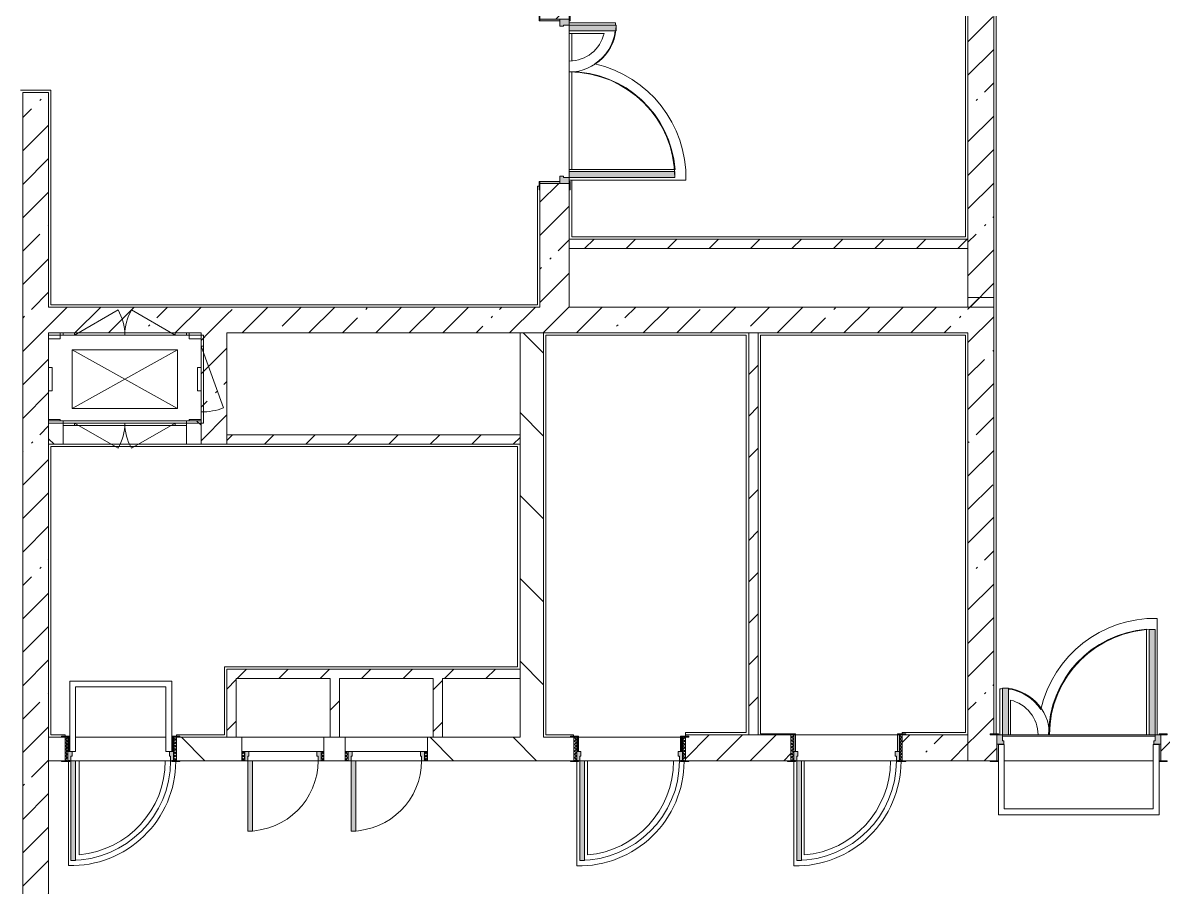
# Model space of a CAD drawing. Header units: millimetres. Extents: x -5426 to 189269, y -8553 to 29000.
# Drawn here: x 147009 to 156734, y 12321 to 19695 of the extents above; entities that cross this region are included whole.
import ezdxf

# ---------------------------------------------------------------- set-up
doc = ezdxf.new("R2010")
doc.units = ezdxf.units.MM
for name, color, linetype, lineweight, true_color in [('A-DOOR-2', 7, 'Continuous', 5, 0xaaaaaa), ('A-DOOR-3', 7, 'Continuous', 5, 0xe2e2e2), ('A-DOOR-FRAM-2', 7, 'Continuous', 5, 0xe2e2e2), ('A-DOOR-FRAM-3', 7, 'Continuous', 5, 0xaaaaaa), ('A-FLOR-2', 7, 'Continuous', 5, 0xaaaaaa)]:
    doc.layers.add(name, color=color, linetype=linetype, lineweight=lineweight, true_color=true_color)
for name, color, linetype, lineweight in [('A-GENM', 7, 'Continuous', 5), ('A-WALL', 7, 'Continuous', 9), ('I-WALL-20', 7, 'Continuous', 5), ('M-EQPM', 7, 'Continuous', 5)]:
    doc.layers.add(name, color=color, linetype=linetype, lineweight=lineweight)
pattern_1 = [(45, (62258.82, 0), (-285.1231, 285.1231), []), (45, (62543.95, 0), (-285.1231, 285.1231), [504.031, -100.806, 16.764, -84.042])]
pattern_2 = [(135, (62258.8, 0), (-353.5534, -353.5534), [])]
pattern_3 = [(135, (1826.41, 164.685), (-14.14214, -14.14214), []), (225, (1826.41, 164.685), (14.14214, -14.14214), [])]
pattern_4 = [(45, (-296.384, 164.685), (-14.1421, 14.1421), []), (135, (-296.384, 164.685), (-14.1421, -14.1421), [])]
pattern_5 = [(45, (62258.82, 0), (-176.7767, 176.7767), [])]

# ---------------------------------------------------------------- blocks, each defined once
blk = doc.blocks.new('110_Дверь_СКБ_2Ст - Д-1_л_Лестничная клетка EIS60 2-32142534-3_4_1_птичка')
at = {"layer": 'A-DOOR-3'}
for points in [[(612.5, 110), (662.5, 110), (662.5, 1010), (612.5, 1010), (612.5, 603.3)], [(-587.5, 110), (-587.5, 510), (-637.5, 510), (-637.5, 110)], [(712.5, -110), (712.5, 30), (697.5, 24.8), (697.5, -110)]]:
    blk.add_hatch(color=256, dxfattribs=at).paths.add_polyline_path(points)
h = blk.add_hatch(color=256, dxfattribs=at)
h.paths.add_polyline_path([(652.5, 30), (712.5, 30), (712.5, 110), (662.5, 110), (662.5, 60), (652.5, 60)])
h.paths.add_polyline_path([(-687.5, 30), (-627.5, 30), (-627.5, 60), (-637.5, 60), (-637.5, 110), (-687.5, 110)])
at = {"layer": 'A-DOOR-FRAM-2'}
for points in [[(-672.5, 110), (-672.5, 118), (-742.5, 118), (-742.5, 110)], [(767.5, 110), (767.5, 118), (697.5, 118), (697.5, 110)], [(-672.5, -110), (-672.5, 30), (-687.5, 24.8), (-687.5, -110)], [(-672.5, -118), (-672.5, -110), (-742.5, -110), (-742.5, -118)], [(767.5, -118), (767.5, -110), (697.5, -110), (697.5, -118)]]:
    blk.add_hatch(color=256, dxfattribs=at).paths.add_polyline_path(points)
at = {"layer": 'A-DOOR-2'}
for p, q in [((662.5, 1010), (612.5, 1010)), ((612.5, 1010), (612.5, 110)), ((662.5, 110), (662.5, 1010)), ((-637.5, 510), (-637.5, 110)), ((-587.5, 510), (-637.5, 510)), ((-587.5, 110), (-587.5, 510)), ((-637.5, 110), (-587.5, 110)), ((612.5, 110), (662.5, 110))]:
    blk.add_line(p, q, dxfattribs=at)
for centre, radius, start, end in [((662.5, 110), 900, 90, 180), ((-637.5, 110), 400, 360, 90)]:
    blk.add_arc(centre, radius, start, end, dxfattribs=at)
at = {"layer": 'A-DOOR-FRAM-3'}
for p, q in [((-672.5, 118), (-742.5, 118)), ((-742.5, 118), (-742.5, 110)), ((-742.5, 110), (-672.5, 110)), ((-637.5, 110), (-687.5, 110)), ((-687.5, 110), (-687.5, 30)), ((-672.5, 110), (-672.5, 118)), ((-637.5, 60), (-637.5, 110)), ((662.5, 110), (662.5, 60)), ((712.5, 110), (662.5, 110)), ((767.5, 118), (697.5, 118)), ((697.5, 118), (697.5, 110)), ((697.5, 110), (767.5, 110)), ((712.5, 30), (712.5, 110)), ((767.5, 110), (767.5, 118)), ((-687.5, 30), (-627.5, 30)), ((-672.5, 30), (-687.5, 30)), ((-687.5, 30), (-687.5, -110)), ((-672.5, -110), (-672.5, 30)), ((-627.5, 60), (-637.5, 60)), ((-627.5, 30), (-627.5, 60)), ((662.5, 60), (652.5, 60)), ((652.5, 60), (652.5, 30)), ((652.5, 30), (712.5, 30)), ((712.5, 30), (697.5, 30)), ((697.5, 30), (697.5, -110)), ((712.5, -110), (712.5, 30)), ((-672.5, -110), (-742.5, -110)), ((-742.5, -110), (-742.5, -118)), ((-742.5, -118), (-672.5, -118)), ((-687.5, -110), (-672.5, -110)), ((-672.5, -118), (-672.5, -110)), ((697.5, -110), (712.5, -110)), ((767.5, -110), (697.5, -110)), ((697.5, -110), (697.5, -118)), ((697.5, -118), (767.5, -118)), ((767.5, -118), (767.5, -110))]:
    blk.add_line(p, q, dxfattribs=at)
blk = doc.blocks.new('110_Дверь_СКБ_1Ст_Внутренняя1 - Д-8 950x2100h_охрана-V82-3_4_1_птичка')
at = {"layer": 'A-DOOR-2'}
h = blk.add_hatch(dxfattribs=at)
h.set_pattern_fill('FP_17', color=256, style=0, pattern_type=2)
h.set_pattern_definition(pattern_3)
h.paths.add_polyline_path([(487.5, 100), (462.5, 100), (462.5, -100), (487.5, -100), (487.5, -34.8)])
at = {"layer": 'A-DOOR-3'}
h = blk.add_hatch(color=256, dxfattribs=at)
h.paths.add_polyline_path([(437.5, 100), (437.5, 60), (427.5, 60), (427.5, 20), (462.5, 20), (462.5, 100)])
h.paths.add_polyline_path([(-412.5, 100), (-437.5, 100), (-437.5, 20), (-402.5, 20), (-402.5, 60), (-412.5, 60)])
at = {"layer": 'A-DOOR-FRAM-2'}
for points in [[(397.5, 950), (397.5, 100), (437.5, 100), (437.5, 950)], [(-492.5, 108), (-492.5, 100), (-422.5, 100), (-422.5, 108)], [(517.5, 108), (447.5, 108), (447.5, 100), (517.5, 100)], [(-422.5, 20), (-437.5, 20), (-437.5, -100), (-422.5, -100), (-422.5, -34.8)], [(462.5, 20), (447.5, 20), (447.5, -100), (462.5, -100), (462.5, -34.8)], [(-492.5, -100), (-492.5, -108), (-422.5, -108), (-422.5, -100)], [(447.5, -100), (447.5, -108), (517.5, -108), (517.5, -100)]]:
    blk.add_hatch(color=256, dxfattribs=at).paths.add_polyline_path(points)
at = {"layer": 'A-DOOR-FRAM-3'}
h = blk.add_hatch(dxfattribs=at)
h.set_pattern_fill('FP_18', color=256, style=0, pattern_type=2)
h.set_pattern_definition(pattern_4)
h.paths.add_polyline_path([(-437.5, 100), (-462.5, 100), (-462.5, -100), (-437.5, -100), (-437.5, -34.8)])
at = {"layer": 'A-DOOR-2'}
for p, q in [((437.5, 950), (397.5, 950)), ((397.5, 950), (397.5, 100)), ((437.5, 100), (437.5, 950)), ((397.5, 100), (437.5, 100))]:
    blk.add_line(p, q, dxfattribs=at)
blk.add_arc((437.5, 100), 850, 90, 180, dxfattribs=at)
at = {"layer": 'A-DOOR-FRAM-3'}
for p, q in [((-422.5, 108), (-492.5, 108)), ((-492.5, 108), (-492.5, 100)), ((-492.5, 100), (-422.5, 100)), ((-437.5, 100), (-462.5, 100)), ((-462.5, 100), (-462.5, -100)), ((-412.5, 100), (-437.5, 100)), ((-437.5, 100), (-437.5, 20)), ((-437.5, -100), (-437.5, 100)), ((-422.5, 100), (-437.5, 100)), ((-437.5, 100), (-437.5, 99)), ((-437.5, 99), (-422.5, 99)), ((-422.5, 100), (-422.5, 108)), ((-422.5, 99), (-422.5, 100)), ((-412.5, 60), (-412.5, 100)), ((437.5, 100), (437.5, 60)), ((462.5, 100), (437.5, 100)), ((517.5, 108), (447.5, 108)), ((447.5, 108), (447.5, 100)), ((462.5, 100), (447.5, 100)), ((447.5, 100), (447.5, 99)), ((447.5, 100), (517.5, 100)), ((447.5, 99), (462.5, 99)), ((462.5, 20), (462.5, 100)), ((487.5, 100), (462.5, 100)), ((462.5, 100), (462.5, -100)), ((462.5, 99), (462.5, 100)), ((487.5, -100), (487.5, 100)), ((517.5, 100), (517.5, 108)), ((-437.5, 20), (-402.5, 20)), ((-422.5, 20), (-437.5, 20)), ((-437.5, 20), (-437.5, -100)), ((-422.5, -100), (-422.5, 20)), ((-402.5, 60), (-412.5, 60)), ((-402.5, 20), (-402.5, 60)), ((437.5, 60), (427.5, 60)), ((427.5, 60), (427.5, 20)), ((427.5, 20), (462.5, 20)), ((462.5, 20), (447.5, 20)), ((447.5, 20), (447.5, -100)), ((462.5, -100), (462.5, 20)), ((-422.5, -100), (-492.5, -100)), ((-492.5, -100), (-492.5, -108)), ((-492.5, -108), (-422.5, -108)), ((-462.5, -100), (-437.5, -100)), ((-437.5, -100), (-422.5, -100)), ((-422.5, -108), (-422.5, -100)), ((447.5, -100), (462.5, -100)), ((517.5, -100), (447.5, -100)), ((447.5, -100), (447.5, -108)), ((447.5, -108), (517.5, -108)), ((462.5, -100), (487.5, -100)), ((517.5, -108), (517.5, -100))]:
    blk.add_line(p, q, dxfattribs=at)
blk = doc.blocks.new('DOR_Проход в стене_Прямоугольный - 1050x1150 EI30-23344994-3_4_1_птичка')
at = {"layer": 'A-DOOR-2'}
for p, q in [((525, 100), (-525, 100)), ((525, -100), (-525, -100))]:
    blk.add_line(p, q, dxfattribs=at)
blk = doc.blocks.new('110_Дверь_СКБ_1Ст_Внутренняя1 - Д-8 950x2100h_охрана-32352528-3_4_1_птичка')
at = {"layer": 'A-DOOR-2'}
h = blk.add_hatch(dxfattribs=at)
h.set_pattern_fill('FP_86', color=256, style=0, pattern_type=2)
h.set_pattern_definition([(135, (1826.41, 174.685), (-14.14214, -14.14214), []), (225, (1826.41, 174.685), (14.14214, -14.14214), [])])
h.paths.add_polyline_path([(487.5, 110), (462.5, 110), (462.5, -110), (487.5, -110), (487.5, -24.8)])
at = {"layer": 'A-DOOR-3'}
h = blk.add_hatch(color=256, dxfattribs=at)
h.paths.add_polyline_path([(437.5, 110), (437.5, 70), (427.5, 70), (427.5, 30), (462.5, 30), (462.5, 110)])
h.paths.add_polyline_path([(-412.5, 110), (-437.5, 110), (-437.5, 30), (-402.5, 30), (-402.5, 70), (-412.5, 70)])
at = {"layer": 'A-DOOR-FRAM-2'}
for points in [[(397.5, 960), (397.5, 110), (437.5, 110), (437.5, 960), (427.1, 960)], [(-492.5, 118), (-492.5, 110), (-422.5, 110), (-422.5, 118)], [(517.5, 118), (447.5, 118), (447.5, 110), (517.5, 110)], [(-422.5, 30), (-437.5, 30), (-437.5, -110), (-422.5, -110), (-422.5, -24.8)], [(462.5, 30), (447.5, 30), (447.5, -110), (462.5, -110), (462.5, -24.8)], [(-492.5, -110), (-492.5, -118), (-422.5, -118), (-422.5, -110)], [(517.5, -110), (447.5, -110), (447.5, -118), (517.5, -118)]]:
    blk.add_hatch(color=256, dxfattribs=at).paths.add_polyline_path(points)
at = {"layer": 'A-DOOR-FRAM-3'}
h = blk.add_hatch(dxfattribs=at)
h.set_pattern_fill('FP_87', color=256, style=0, pattern_type=2)
h.set_pattern_definition([(45, (-296.384, 174.685), (-14.1421, 14.1421), []), (135, (-296.384, 174.685), (-14.1421, -14.1421), [])])
h.paths.add_polyline_path([(-437.5, 110), (-462.5, 110), (-462.5, -110), (-437.5, -110), (-437.5, -24.8)])
at = {"layer": 'A-DOOR-2'}
for p, q in [((437.5, 960), (397.5, 960)), ((397.5, 960), (397.5, 110)), ((437.5, 110), (437.5, 960)), ((397.5, 110), (437.5, 110))]:
    blk.add_line(p, q, dxfattribs=at)
blk.add_arc((437.5, 110), 850, 90, 180, dxfattribs=at)
at = {"layer": 'A-DOOR-FRAM-3'}
for p, q in [((-422.5, 118), (-492.5, 118)), ((-492.5, 118), (-492.5, 110)), ((-492.5, 110), (-422.5, 110)), ((-437.5, 110), (-462.5, 110)), ((-462.5, 110), (-462.5, -110)), ((-412.5, 110), (-437.5, 110)), ((-437.5, 110), (-437.5, 30)), ((-437.5, -110), (-437.5, 110)), ((-422.5, 110), (-437.5, 110)), ((-437.5, 110), (-437.5, 109)), ((-437.5, 109), (-422.5, 109)), ((-422.5, 110), (-422.5, 118)), ((-422.5, 109), (-422.5, 110)), ((-412.5, 70), (-412.5, 110)), ((437.5, 110), (437.5, 70)), ((462.5, 110), (437.5, 110)), ((517.5, 118), (447.5, 118)), ((447.5, 118), (447.5, 110)), ((462.5, 110), (447.5, 110)), ((447.5, 110), (447.5, 109)), ((447.5, 110), (517.5, 110)), ((447.5, 109), (462.5, 109)), ((462.5, 30), (462.5, 110)), ((487.5, 110), (462.5, 110)), ((462.5, 110), (462.5, -110)), ((462.5, 109), (462.5, 110)), ((487.5, -110), (487.5, 110)), ((517.5, 110), (517.5, 118)), ((-437.5, 30), (-402.5, 30)), ((-422.5, 30), (-437.5, 30)), ((-437.5, 30), (-437.5, -110)), ((-422.5, -110), (-422.5, 30)), ((-402.5, 70), (-412.5, 70)), ((-402.5, 30), (-402.5, 70)), ((437.5, 70), (427.5, 70)), ((427.5, 70), (427.5, 30)), ((427.5, 30), (462.5, 30)), ((462.5, 30), (447.5, 30)), ((447.5, 30), (447.5, -110)), ((462.5, -110), (462.5, 30)), ((-422.5, -110), (-492.5, -110)), ((-492.5, -110), (-492.5, -118)), ((-492.5, -118), (-422.5, -118)), ((-462.5, -110), (-437.5, -110)), ((-437.5, -110), (-422.5, -110)), ((-422.5, -118), (-422.5, -110)), ((447.5, -110), (462.5, -110)), ((517.5, -110), (447.5, -110)), ((447.5, -110), (447.5, -118)), ((447.5, -118), (517.5, -118)), ((462.5, -110), (487.5, -110)), ((517.5, -118), (517.5, -110))]:
    blk.add_line(p, q, dxfattribs=at)
blk = doc.blocks.new('110_Дверь_СКБ_1Ст_Внутренняя1 - Д-8 950x2100h_охрана-V123-3_4_1_птичка')
at = {"layer": 'A-DOOR-2'}
h = blk.add_hatch(dxfattribs=at)
h.set_pattern_fill('FP_17', color=256, style=0, pattern_type=2)
h.set_pattern_definition(pattern_3)
h.paths.add_polyline_path([(487.5, 100), (462.5, 100), (462.5, -100), (487.5, -100), (487.5, -34.8)])
at = {"layer": 'A-DOOR-3'}
h = blk.add_hatch(color=256, dxfattribs=at)
h.paths.add_polyline_path([(-412.5, 100), (-437.5, 100), (-437.5, 20), (-402.5, 20), (-402.5, 60), (-412.5, 60)])
h.paths.add_polyline_path([(441.5, 100), (437.5, 100), (437.5, 60), (427.5, 60), (427.5, 20), (462.5, 20), (462.5, 100)])
at = {"layer": 'A-DOOR-FRAM-2'}
for points in [[(397.5, 950), (397.5, 100), (437.5, 100), (437.5, 950)], [(-422.5, 108), (-492.5, 108), (-490.7, 100), (-422.5, 100)], [(517.5, 108), (447.5, 108), (447.5, 100), (517.5, 100)], [(-422.5, 20), (-437.5, 20), (-437.5, -100), (-422.5, -100), (-422.5, -34.8)], [(462.5, 20), (447.5, 20), (447.5, -100), (462.5, -100), (462.5, -34.8)], [(-422.5, -100), (-492.5, -100), (-490.7, -108), (-422.5, -108)], [(447.5, -100), (447.5, -108), (517.5, -108), (517.5, -100)]]:
    blk.add_hatch(color=256, dxfattribs=at).paths.add_polyline_path(points)
at = {"layer": 'A-DOOR-FRAM-3'}
h = blk.add_hatch(dxfattribs=at)
h.set_pattern_fill('FP_18', color=256, style=0, pattern_type=2)
h.set_pattern_definition(pattern_4)
h.paths.add_polyline_path([(-437.5, 100), (-462.5, 100), (-462.5, -100), (-437.5, -100), (-437.5, -34.8)])
at = {"layer": 'A-DOOR-2'}
for p, q in [((437.5, 950), (397.5, 950)), ((397.5, 950), (397.5, 100)), ((437.5, 100), (437.5, 950)), ((397.5, 100), (437.5, 100))]:
    blk.add_line(p, q, dxfattribs=at)
blk.add_arc((437.5, 100), 850, 90, 180, dxfattribs=at)
at = {"layer": 'A-DOOR-FRAM-3'}
for p, q in [((-422.5, 108), (-492.5, 108)), ((-492.5, 108), (-492.5, 100)), ((-492.5, 100), (-422.5, 100)), ((-437.5, 100), (-462.5, 100)), ((-462.5, 100), (-462.5, -100)), ((-412.5, 100), (-437.5, 100)), ((-437.5, 100), (-437.5, 20)), ((-437.5, -100), (-437.5, 100)), ((-422.5, 100), (-437.5, 100)), ((-437.5, 100), (-437.5, 99)), ((-437.5, 99), (-422.5, 99)), ((-422.5, 100), (-422.5, 108)), ((-422.5, 99), (-422.5, 100)), ((-412.5, 60), (-412.5, 100)), ((437.5, 100), (437.5, 60)), ((462.5, 100), (437.5, 100)), ((517.5, 108), (447.5, 108)), ((447.5, 108), (447.5, 100)), ((462.5, 100), (447.5, 100)), ((447.5, 100), (447.5, 99)), ((447.5, 100), (517.5, 100)), ((447.5, 99), (462.5, 99)), ((462.5, 20), (462.5, 100)), ((487.5, 100), (462.5, 100)), ((462.5, 100), (462.5, -100)), ((462.5, 99), (462.5, 100)), ((487.5, -100), (487.5, 100)), ((517.5, 100), (517.5, 108)), ((-437.5, 20), (-402.5, 20)), ((-422.5, 20), (-437.5, 20)), ((-437.5, 20), (-437.5, -100)), ((-422.5, -100), (-422.5, 20)), ((-402.5, 60), (-412.5, 60)), ((-402.5, 20), (-402.5, 60)), ((437.5, 60), (427.5, 60)), ((427.5, 60), (427.5, 20)), ((427.5, 20), (462.5, 20)), ((462.5, 20), (447.5, 20)), ((447.5, 20), (447.5, -100)), ((462.5, -100), (462.5, 20)), ((-422.5, -100), (-492.5, -100)), ((-492.5, -100), (-492.5, -108)), ((-492.5, -108), (-422.5, -108)), ((-462.5, -100), (-437.5, -100)), ((-437.5, -100), (-422.5, -100)), ((-422.5, -108), (-422.5, -100)), ((447.5, -100), (462.5, -100)), ((517.5, -100), (447.5, -100)), ((447.5, -100), (447.5, -108)), ((447.5, -108), (517.5, -108)), ((462.5, -100), (487.5, -100)), ((517.5, -108), (517.5, -100))]:
    blk.add_line(p, q, dxfattribs=at)
blk = doc.blocks.new('110_Дверь_СКБ_2Ст - Д-1_л_Лестничная клетка EIS60 2-32359692-3_4_1_птичка')
at = {"layer": 'A-DOOR-3'}
for points in [[(662.5, 125), (662.5, 1025), (612.5, 1025), (612.5, 125)], [(-587.5, 525), (-637.5, 525), (-637.5, 125), (-587.5, 125)], [(712.5, -125), (712.5, 45), (697.5, 45), (697.5, -125)]]:
    blk.add_hatch(color=256, dxfattribs=at).paths.add_polyline_path(points)
h = blk.add_hatch(color=256, dxfattribs=at)
h.paths.add_polyline_path([(712.5, 125), (662.5, 125), (662.5, 75), (652.5, 75), (652.5, 45), (712.5, 45)])
h.paths.add_polyline_path([(-627.5, 45), (-627.5, 75), (-637.5, 75), (-637.5, 125), (-687.5, 125), (-687.5, 45)])
at = {"layer": 'A-DOOR-FRAM-2'}
for points in [[(-672.5, 125), (-672.5, 133), (-742.5, 133), (-742.5, 125)], [(767.5, 125), (767.5, 133), (697.5, 133), (697.5, 125)], [(-672.5, -125), (-672.5, 45), (-687.5, 45), (-687.5, -125)], [(-672.5, -133), (-672.5, -125), (-742.5, -125), (-742.5, -133)], [(767.5, -133), (767.5, -125), (697.5, -125), (697.5, -133)]]:
    blk.add_hatch(color=256, dxfattribs=at).paths.add_polyline_path(points)
at = {"layer": 'A-DOOR-2'}
for p, q in [((662.5, 1025), (612.5, 1025)), ((612.5, 1025), (612.5, 125)), ((662.5, 125), (662.5, 1025)), ((-637.5, 525), (-637.5, 125)), ((-587.5, 525), (-637.5, 525)), ((-587.5, 125), (-587.5, 525)), ((-637.5, 125), (-587.5, 125)), ((612.5, 125), (662.5, 125))]:
    blk.add_line(p, q, dxfattribs=at)
for centre, radius, start, end in [((662.5, 125), 900, 90, 180), ((-637.5, 125), 400, 360, 90)]:
    blk.add_arc(centre, radius, start, end, dxfattribs=at)
at = {"layer": 'A-DOOR-FRAM-3'}
for p, q in [((-672.5, 133), (-742.5, 133)), ((-742.5, 133), (-742.5, 125)), ((-742.5, 125), (-672.5, 125)), ((-637.5, 125), (-687.5, 125)), ((-687.5, 125), (-687.5, 45)), ((-672.5, 125), (-672.5, 133)), ((-637.5, 75), (-637.5, 125)), ((662.5, 125), (662.5, 75)), ((712.5, 125), (662.5, 125)), ((767.5, 133), (697.5, 133)), ((697.5, 133), (697.5, 125)), ((697.5, 125), (767.5, 125)), ((712.5, 45), (712.5, 125)), ((767.5, 125), (767.5, 133)), ((-687.5, 45), (-627.5, 45)), ((-672.5, 45), (-687.5, 45)), ((-687.5, 45), (-687.5, -125)), ((-672.5, -125), (-672.5, 45)), ((-627.5, 75), (-637.5, 75)), ((-627.5, 45), (-627.5, 75)), ((662.5, 75), (652.5, 75)), ((652.5, 75), (652.5, 45)), ((652.5, 45), (712.5, 45)), ((712.5, 45), (697.5, 45)), ((697.5, 45), (697.5, -125)), ((712.5, -125), (712.5, 45)), ((-672.5, -125), (-742.5, -125)), ((-742.5, -125), (-742.5, -133)), ((-742.5, -133), (-672.5, -133)), ((-687.5, -125), (-672.5, -125)), ((-672.5, -133), (-672.5, -125)), ((697.5, -125), (712.5, -125)), ((767.5, -125), (697.5, -125)), ((697.5, -125), (697.5, -133)), ((697.5, -133), (767.5, -133)), ((767.5, -133), (767.5, -125))]:
    blk.add_line(p, q, dxfattribs=at)
blk = doc.blocks.new('160_Подъемник - 160_Подъемник-23521422-3_4_1_птичка')
at = {"layer": 'A-GENM'}
for p, q in [((220, 0), (592.4, 215)), ((1080, 0), (707.6, 215)), ((-20, -95), (-20, 0)), ((-20, 0), (0, 0)), ((0, 0), (0, -95)), ((220, 20), (125, 20)), ((125, 20), (125, 0)), ((220, 0), (220, 20)), ((1080, 20), (220, 20)), ((220, 20), (1080, 20)), ((1080, 0), (1080, 20)), ((1080, 20), (1175, 20)), ((1175, 20), (1175, 0)), ((0, -95), (-20, -95)), ((-20, -95), (-20, -655)), ((-20, -655), (-20, -95)), ((125, 0), (220, 0)), ((1175, 0), (1080, 0)), ((0, -655), (-191.5, -128.8)), ((0, -655), (-20, -655)), ((-20, -655), (-20, -750)), ((0, -750), (0, -655)), ((-20, -750), (0, -750)), ((125, -770), (125, -750)), ((125, -750), (220, -750)), ((220, -770), (125, -770)), ((220, -750), (220, -770)), ((220, -750), (592.4, -965)), ((220, -770), (792, -770)), ((1080, -770), (508, -770)), ((1080, -750), (707.6, -965)), ((1080, -750), (1080, -770)), ((1175, -750), (1080, -750)), ((1080, -770), (1175, -770)), ((1175, -770), (1175, -750))]:
    blk.add_line(p, q, dxfattribs=at)
for centre, radius, start, end in [((220, 0), 430, 0, 30), ((1080, 0), 430, 150, 180), ((0, -655), 560, 90, 110), ((220, -750), 430, 330, 0), ((1080, -750), 430, 180, 210)]:
    blk.add_arc(centre, radius, start, end, dxfattribs=at)
at = {"layer": 'M-EQPM'}
for p, q in [((1300, 0), (0, 0)), ((0, 0), (0, -750)), ((1300, -750), (1300, 0)), ((1100, -625), (200, -125)), ((200, -625), (1100, -125)), ((1100, -125), (200, -125)), ((200, -125), (200, -625)), ((1100, -625), (1100, -125)), ((200, -625), (1100, -625)), ((0, -750), (1300, -750))]:
    blk.add_line(p, q, dxfattribs=at)
blk = doc.blocks.new('110_Дверь_СКБ_1Ст - д-18 700x2100h_Технический шкаф ЭОМ и СС-23257539-3_4_1_птичка')
at = {"layer": 'A-DOOR-2'}
h = blk.add_hatch(dxfattribs=at)
h.set_pattern_fill('FP_30', color=256, style=0, pattern_type=2)
h.set_pattern_definition([(135, (1951.41, 164.685), (-14.14214, -14.14214), []), (225, (1951.41, 164.685), (14.14214, -14.14214), [])])
h.paths.add_polyline_path([(362.5, 100), (337.5, 100), (337.5, 20), (362.5, 20)])
at = {"layer": 'A-DOOR-3'}
h = blk.add_hatch(color=256, dxfattribs=at)
h.paths.add_polyline_path([(312.5, 100), (312.5, 60), (302.5, 60), (302.5, 20), (337.5, 20), (337.5, 100)])
h.paths.add_polyline_path([(-287.5, 100), (-312.5, 100), (-312.5, 20), (-277.5, 20), (-277.5, 60), (-287.5, 60)])
at = {"layer": 'A-DOOR-FRAM-2'}
blk.add_hatch(color=256, dxfattribs=at).paths.add_polyline_path([(272.5, 700), (272.5, 100), (312.5, 100), (312.5, 700), (281.5, 700)])
at = {"layer": 'A-DOOR-FRAM-3'}
h = blk.add_hatch(dxfattribs=at)
h.set_pattern_fill('FP_31', color=256, style=0, pattern_type=2)
h.set_pattern_definition([(45, (-171.384, 164.685), (-14.1421, 14.1421), []), (135, (-171.384, 164.685), (-14.1421, -14.1421), [])])
h.paths.add_polyline_path([(-312.5, 100), (-337.5, 100), (-337.5, 20), (-312.5, 20)])
at = {"layer": 'A-DOOR-2'}
for p, q in [((312.5, 700), (272.5, 700)), ((272.5, 700), (272.5, 100)), ((312.5, 100), (312.5, 700)), ((272.5, 100), (312.5, 100))]:
    blk.add_line(p, q, dxfattribs=at)
blk.add_arc((312.5, 100), 600, 90, 180, dxfattribs=at)
at = {"layer": 'A-DOOR-FRAM-3'}
for p, q in [((-312.5, 100), (-337.5, 100)), ((-337.5, 100), (-337.5, 20)), ((-287.5, 100), (-312.5, 100)), ((-312.5, 100), (-312.5, 20)), ((-312.5, 20), (-312.5, 100)), ((-287.5, 60), (-287.5, 100)), ((-287.5, 100), (272.5, 100)), ((312.5, 100), (312.5, 60)), ((337.5, 100), (312.5, 100)), ((337.5, 20), (337.5, 100)), ((362.5, 100), (337.5, 100)), ((337.5, 100), (337.5, 20)), ((362.5, 20), (362.5, 100)), ((-337.5, 20), (-312.5, 20)), ((-312.5, 20), (-277.5, 20)), ((-277.5, 60), (-287.5, 60)), ((-277.5, 20), (-277.5, 60)), ((302.5, 20), (-277.5, 20)), ((312.5, 60), (302.5, 60)), ((302.5, 60), (302.5, 20)), ((302.5, 20), (337.5, 20)), ((337.5, 20), (362.5, 20))]:
    blk.add_line(p, q, dxfattribs=at)
blk = doc.blocks.new('Закладная деталь приямка - 200_100-20924312-3_4_1_птичка')
at = {"layer": 'M-EQPM'}
for p, q in [((85000, 16755), (84970, 16755)), ((85000, 16755), (84970, 16755)), ((85000, 16555), (85000, 16755)), ((85000, 16755), (85000, 16555)), ((84970, 16555), (85000, 16555)), ((85000, 16555), (84970, 16555))]:
    blk.add_line(p, q, dxfattribs=at)
blk = doc.blocks.new('Закладная деталь приямка - 150_100-20924311-3_4_1_птичка')
at = {"layer": 'M-EQPM'}
for p, q in [((85070, 17050), (85070, 17000)), ((85070, 17050), (85070, 17000)), ((84970, 17000), (85070, 17000)), ((85070, 17000), (84970, 17000))]:
    blk.add_line(p, q, dxfattribs=at)
blk = doc.blocks.new('Закладная деталь приямка - 150_100-V124-3_4_1_птичка')
at = {"layer": 'M-EQPM'}
for p, q in [((86170, 17000), (86170, 17050)), ((86170, 17000), (86170, 17050)), ((86270, 17000), (86170, 17000)), ((86170, 17000), (86270, 17000))]:
    blk.add_line(p, q, dxfattribs=at)
blk = doc.blocks.new('Закладная деталь приямка - 150_100-V125-3_4_1_птичка')
at = {"layer": 'M-EQPM'}
for p, q in [((86270, 16310), (86170, 16310)), ((86170, 16310), (86270, 16310)), ((86170, 16310), (86170, 16300)), ((86170, 16310), (86170, 16300))]:
    blk.add_line(p, q, dxfattribs=at)
blk = doc.blocks.new('Закладная деталь приямка - 150_100-V126-3_4_1_птичка')
at = {"layer": 'M-EQPM'}
for p, q in [((85070, 16310), (84970, 16310)), ((84970, 16310), (85070, 16310)), ((85070, 16300), (85070, 16310)), ((85070, 16310), (85070, 16300))]:
    blk.add_line(p, q, dxfattribs=at)

msp = doc.modelspace()

# ---------------------------------------------------------------- hatches: boundary and pattern name
at = {"layer": 'I-WALL-20'}
h = msp.add_hatch(dxfattribs=at)
h.set_pattern_fill('FP_66', color=256, style=0, pattern_type=2)
h.set_pattern_definition(pattern_1)
h.paths.add_polyline_path([(151418.8, 17270), (151668.8, 17270), (151668.8, 18325), (151418.8, 18325), (151418.8, 18162.4)])
h.paths.add_polyline_path([(151418.8, 19725), (151668.8, 19725), (151668.8, 27100), (151418.8, 27100), (151418.8, 19750)])
h = msp.add_hatch(dxfattribs=at)
h.set_pattern_fill('FP_66', color=256, style=0, pattern_type=2)
h.set_pattern_definition(pattern_1)
h.paths.add_polyline_path([(155288.8, 17270), (155288.8, 21400), (155068.8, 21400), (155068.8, 17270)])
h = msp.add_hatch(dxfattribs=at)
h.set_pattern_fill('FP_66', color=256, style=0, pattern_type=2)
h.set_pattern_definition(pattern_1)
h.paths.add_polyline_path([(147093.8, 10400), (147228.8, 10400), (147228.8, 19100), (147008.8, 19100), (147008.8, 10400)])
h = msp.add_hatch(dxfattribs=at)
h.set_pattern_fill('FP_71', color=256, style=0, pattern_type=2)
h.set_pattern_definition(pattern_5)
h.paths.add_polyline_path([(155068.8, 17770), (155068.8, 17850), (151668.8, 17850), (151668.8, 17770), (152687.1, 17770)])
h = msp.add_hatch(dxfattribs=at)
h.set_pattern_fill('FP_66', color=256, style=0, pattern_type=2)
h.set_pattern_definition(pattern_1)
h.paths.add_polyline_path([(155068.8, 13620), (155258.8, 13620), (155258.8, 13628), (155288.8, 13628), (155288.8, 17350), (155068.8, 17350), (155068.8, 14113.3)])
h = msp.add_hatch(dxfattribs=at)
h.set_pattern_fill('FP_66', color=256, style=0, pattern_type=2)
h.set_pattern_definition(pattern_1)
h.paths.add_polyline_path([(148528.8, 17050), (148748.8, 17050), (148748.8, 17270), (147228.8, 17270), (147228.8, 17050)])
h = msp.add_hatch(dxfattribs=at)
h.set_pattern_fill('FP_66', color=256, style=0, pattern_type=2)
h.set_pattern_definition(pattern_1)
h.paths.add_polyline_path([(153198.8, 17050), (155068.8, 17050), (155068.8, 17270), (148748.8, 17270), (148748.8, 17050), (152687.1, 17050)])
h = msp.add_hatch(dxfattribs=at)
h.set_pattern_fill('FP_66', color=256, style=0, pattern_type=2)
h.set_pattern_definition(pattern_1)
h.paths.add_polyline_path([(148528.8, 16100), (148748.8, 16100), (148748.8, 17050), (148528.8, 17050), (148528.8, 16180)])
h = msp.add_hatch(dxfattribs=at)
h.set_pattern_fill('FP_69', color=256, style=0, pattern_type=2)
h.set_pattern_definition(pattern_2)
h.paths.add_polyline_path([(151448.8, 13600), (151448.8, 17050), (151248.8, 17050), (151248.8, 13600)])
h = msp.add_hatch(dxfattribs=at)
h.set_pattern_fill('FP_71', color=256, style=0, pattern_type=2)
h.set_pattern_definition(pattern_5)
h.paths.add_polyline_path([(153278.8, 13620), (153278.8, 17050), (153198.8, 17050), (153198.8, 13620)])
h = msp.add_hatch(dxfattribs=at)
h.set_pattern_fill('FP_69', color=256, style=0, pattern_type=2)
h.set_pattern_definition(pattern_2)
h.paths.add_polyline_path([(148528.8, 16100), (148528.8, 16300), (148403.8, 16300), (148403.8, 16100)])
h.paths.add_polyline_path([(147353.8, 16100), (147353.8, 16300), (147228.8, 16300), (147228.8, 16100)])
h = msp.add_hatch(dxfattribs=at)
h.set_pattern_fill('FP_71', color=256, style=0, pattern_type=2)
h.set_pattern_definition(pattern_5)
h.paths.add_polyline_path([(151248.8, 16100), (151248.8, 16180), (148748.8, 16180), (148748.8, 16100), (148958.2, 16100)])
h = msp.add_hatch(dxfattribs=at)
h.set_pattern_fill('FP_71', color=256, style=0, pattern_type=2)
h.set_pattern_definition(pattern_5)
h.paths.add_polyline_path([(149628.8, 14100), (151248.8, 14100), (151248.8, 14180), (148748.8, 14180), (148748.8, 14100), (148958.2, 14100)])
h = msp.add_hatch(dxfattribs=at)
h.set_pattern_fill('FP_71', color=256, style=0, pattern_type=2)
h.set_pattern_definition(pattern_5)
h.paths.add_polyline_path([(148828.8, 13600), (148828.8, 14100), (148748.8, 14100), (148748.8, 13600)])
h = msp.add_hatch(dxfattribs=at)
h.set_pattern_fill('FP_71', color=256, style=0, pattern_type=2)
h.set_pattern_definition(pattern_5)
h.paths.add_polyline_path([(149708.8, 13600), (149708.8, 14100), (149628.8, 14100), (149628.8, 13600)])
h = msp.add_hatch(dxfattribs=at)
h.set_pattern_fill('FP_71', color=256, style=0, pattern_type=2)
h.set_pattern_definition(pattern_5)
h.paths.add_polyline_path([(150588.8, 13600), (150588.8, 14100), (150508.8, 14100), (150508.8, 13600)])
h = msp.add_hatch(dxfattribs=at)
h.set_pattern_fill('FP_66', color=256, style=0, pattern_type=2)
h.set_pattern_definition(pattern_1)
h.paths.add_polyline_path([(152658.8, 13400), (153558.8, 13400), (153558.8, 13620), (152658.8, 13620), (152658.8, 13608), (152688.8, 13608), (152687.1, 13600), (152658.8, 13600), (152658.8, 13534.8)])
h.paths.add_polyline_path([(154551.5, 13400), (155068.8, 13400), (155068.8, 13620), (154508.8, 13620), (154508.8, 13400), (154538.8, 13400)])
h = msp.add_hatch(dxfattribs=at)
h.set_pattern_fill('FP_66', color=256, style=0, pattern_type=2)
h.set_pattern_definition(pattern_1)
h.paths.add_polyline_path([(156768.8, 13400), (157058.8, 13400), (157058.8, 13620), (156713.8, 13620), (156713.8, 13400)])
h.paths.add_polyline_path([(155068.8, 13400), (155313.8, 13400), (155313.8, 13620), (155068.8, 13620), (155068.8, 13534.8)])
h = msp.add_hatch(dxfattribs=at)
h.set_pattern_fill('FP_69', color=256, style=0, pattern_type=2)
h.set_pattern_definition(pattern_2)
h.paths.add_polyline_path([(149758.8, 13400), (149758.8, 13600), (149577.2, 13600), (149577.2, 13400)])
h.paths.add_polyline_path([(147368.8, 13400), (147368.8, 13600), (147228.8, 13600), (147228.8, 13400), (147338.8, 13400)])
h.paths.add_polyline_path([(148348.8, 13400), (148877.2, 13400), (148877.2, 13600), (148318.8, 13600), (148318.8, 13400)])
h.paths.add_polyline_path([(150458.8, 13400), (151708.8, 13400), (151708.8, 13600), (150458.8, 13600), (150458.8, 13480)])

# ---------------------------------------------------------------- linework, layer by layer
at = {"layer": 'A-FLOR-2'}
for p, q in [((155048.8, 17870), (155048.8, 21450)), ((155308.8, 21130), (155308.8, 13628)), ((152063.6, 19694.6), (151669.2, 19694.6)), ((151669.2, 19694.6), (151669.2, 19675)), ((151668.8, 18425), (151668.8, 19625)), ((151669.2, 19625), (151669.2, 19604.6)), ((151669.2, 19604.6), (151966.3, 19604.6)), ((151689.8, 19604.6), (151689.8, 19370.4)), ((151669.2, 19368.4), (151669.2, 19278.4)), ((151689.8, 19277.2), (151689.8, 18443.4)), ((146989.3, 19120), (147248.8, 19120)), ((147248.8, 19120), (147248.8, 17290)), ((152571.5, 18443.4), (151669.2, 18443.4)), ((151669.2, 18443.4), (151669.2, 18425)), ((151398.8, 17290), (151398.8, 18300)), ((151398.8, 18300), (151410.8, 18300)), ((151669.2, 18375), (151669.2, 18353.4)), ((151669.2, 18353.4), (152664, 18353.4)), ((151689.8, 18353.4), (151689.8, 17870)), ((151689.8, 17870), (155048.8, 17870)), ((147248.8, 17290), (151398.8, 17290)), ((153178.8, 17030), (151468.8, 17030)), ((151468.8, 17030), (151468.8, 13620)), ((153178.8, 13640), (153178.8, 17030)), ((155048.8, 17030), (153298.8, 17030)), ((153298.8, 17030), (153298.8, 13630)), ((155048.8, 13640), (155048.8, 17030)), ((151228.8, 16080), (147248.8, 16080)), ((147248.8, 16080), (147248.8, 13620)), ((151228.8, 14200), (151228.8, 16080)), ((156681.9, 13620), (156681.9, 14614.4)), ((156591.9, 14521.9), (156591.9, 13619.6)), ((148728.8, 13620), (148728.8, 14200)), ((148728.8, 14200), (151228.8, 14200)), ((147408.8, 14079.1), (147408.8, 13608)), ((148278.8, 14079.1), (147408.8, 14079.1)), ((147458.8, 13479.1), (147458.8, 14029.1)), ((147458.8, 14029.1), (148228.8, 14029.1)), ((148228.8, 14029.1), (148228.8, 13479.1)), ((148278.8, 13608), (148278.8, 14079.1)), ((155340.7, 14014), (155340.7, 13620)), ((155430.7, 13619.6), (155430.7, 13916.7)), ((147248.8, 13620), (147368.8, 13620)), ((147368.8, 13620), (147368.8, 13608)), ((148318.8, 13608), (148318.8, 13620)), ((148318.8, 13620), (148728.8, 13620)), ((151468.8, 13620), (151703.8, 13620)), ((151703.8, 13620), (151703.8, 13608)), ((152658.8, 13640), (153178.8, 13640)), ((152658.8, 13620), (152658.8, 13640)), ((153298.8, 13630), (153558.8, 13630)), ((154508.8, 13640), (155048.8, 13640)), ((154508.8, 13628), (154508.8, 13640)), ((155363.8, 13619.6), (155430.7, 13619.6)), ((155666.9, 13619.6), (155756.9, 13619.6)), ((156591.9, 13619.6), (156663.8, 13619.6)), ((155378.5, 13539.6), (155328.8, 13539.6)), ((155363.8, 13610), (156663.8, 13610)), ((155378.5, 12989.6), (155378.5, 13539.6)), ((156698.5, 13539.6), (156648.5, 13539.6)), ((156648.5, 13539.6), (156648.5, 12989.6)), ((156698.5, 12939.6), (156698.5, 13539.6)), ((147428.6, 13479.1), (147458.8, 13479.1)), ((148228.8, 13479.1), (148259.1, 13479.1)), ((147398.8, 13392), (147398.8, 12505.2)), ((148223.8, 13400), (147458.8, 13400)), ((147488.8, 12598), (147488.8, 13400)), ((148268.8, 13400), (148223.8, 13400)), ((151733.2, 13392), (151733.2, 12503.1)), ((151754.9, 13397.9), (151748.8, 13397.9)), ((152608.8, 13400), (151798.8, 13400)), ((151823.2, 13397.9), (151798.8, 13397.9)), ((151823.2, 12595.9), (151823.2, 13397.9)), ((152618.8, 13397.9), (152558.2, 13397.9)), ((153583.2, 13392), (153583.2, 12503.1)), ((153608.8, 13397.9), (153598.8, 13397.9)), ((154458.8, 13400), (153648.8, 13400)), ((153673.2, 13397.9), (153648.8, 13397.9)), ((153673.2, 12595.9), (153673.2, 13397.9)), ((154468.8, 13397.9), (154408.2, 13397.9)), ((155328.5, 13392), (155328.5, 12939.6)), ((155328.5, 12939.6), (156698.5, 12939.6)), ((156648.5, 12989.6), (155378.5, 12989.6))]:
    msp.add_line(p, q, dxfattribs=at)
for centre, radius, start, end in [((151669.2, 19673.4), 395, 0.22926, 3.07201), ((151669.2, 19673.4), 305, 270, 346.9573), ((151669.2, 19673.4), 395, 303.54048, 352.95968), ((151669.2, 18373.4), 905, 4.43687, 90), ((151669.2, 18373.4), 995, 358.8489, 77.32946), ((156661.9, 13619.6), 995, 88.8489, 167.32946), ((156661.9, 13619.6), 905, 94.43687, 180), ((155361.9, 13619.6), 395, 89.71459, 93.07201), ((155361.9, 13619.6), 395, 33.54048, 82.43416), ((155361.9, 13619.6), 305, 0, 76.9573), ((147418.8, 13400), 895, 268.71954, 359.48675), ((147418.8, 13400), 805, 274.98854, 360), ((151753.2, 13397.9), 895, 268.71954, 359.62258), ((151753.2, 13397.9), 805, 274.98854, 360), ((153603.2, 13397.9), 895, 268.71954, 359.62258), ((153603.2, 13397.9), 805, 274.98854, 360)]:
    msp.add_arc(centre, radius, start, end, dxfattribs=at)
at = {"layer": 'A-WALL'}
for p, q in [((151668.8, 17850), (151668.8, 17770)), ((155068.8, 17770), (155068.8, 17850)), ((153278.8, 17050), (153198.8, 17050)), ((147228.8, 16300), (147228.8, 16100)), ((148748.8, 16100), (148748.8, 16180)), ((151248.8, 16100), (151248.8, 16180)), ((151248.8, 14100), (151248.8, 14180)), ((153198.8, 13620), (153278.8, 13620)), ((147228.8, 13600), (147228.8, 13400)), ((148748.8, 13600), (148828.8, 13600)), ((149628.8, 13600), (149708.8, 13600)), ((150508.8, 13600), (150588.8, 13600))]:
    msp.add_line(p, q, dxfattribs=at)
at = {"layer": 'I-WALL-20'}
for p, q in [((155068.8, 26850), (155068.8, 17850)), ((155288.8, 13628), (155288.8, 21150)), ((147228.8, 19100), (147008.8, 19100)), ((147008.8, 19100), (147008.8, 10400)), ((147228.8, 17270), (147228.8, 19100)), ((151418.8, 18270), (151418.8, 17270)), ((151668.8, 17850), (151668.8, 18270)), ((155068.8, 17850), (151668.8, 17850)), ((151668.8, 17270), (151668.8, 17770)), ((151668.8, 17770), (155068.8, 17770)), ((155068.8, 17770), (155068.8, 17270)), ((155288.8, 17350), (155068.8, 17350)), ((151418.8, 17270), (147228.8, 17270)), ((155288.8, 17270), (151668.8, 17270)), ((147228.8, 17050), (148528.8, 17050)), ((147228.8, 16300), (147228.8, 17050)), ((148528.8, 17050), (148528.8, 16100)), ((148748.8, 16180), (148748.8, 17050)), ((148748.8, 17050), (153198.8, 17050)), ((151248.8, 17050), (151248.8, 16180)), ((151448.8, 13600), (151448.8, 17050)), ((153198.8, 17050), (153198.8, 13620)), ((153278.8, 17050), (155068.8, 17050)), ((153278.8, 13620), (153278.8, 17050)), ((155068.8, 17050), (155068.8, 13400)), ((147228.8, 16300), (148528.8, 16300)), ((147353.8, 16100), (147353.8, 16300)), ((148403.8, 16300), (148403.8, 16100)), ((151248.8, 16180), (148748.8, 16180)), ((147228.8, 13600), (147228.8, 16100)), ((147228.8, 16100), (151248.8, 16100)), ((151248.8, 16100), (151248.8, 14180)), ((151248.8, 14180), (148748.8, 14180)), ((148748.8, 14180), (148748.8, 13600)), ((148828.8, 14100), (149628.8, 14100)), ((148828.8, 13600), (148828.8, 14100)), ((149628.8, 14100), (149628.8, 13600)), ((149708.8, 14100), (150508.8, 14100)), ((149708.8, 13600), (149708.8, 14100)), ((150508.8, 14100), (150508.8, 13600)), ((150588.8, 14100), (151248.8, 14100)), ((150588.8, 13600), (150588.8, 14100)), ((151248.8, 14100), (151248.8, 13600)), ((153198.8, 13620), (152658.8, 13620)), ((152658.8, 13620), (152658.8, 13608)), ((153528.8, 13620), (153278.8, 13620)), ((153598.8, 13620), (154468.8, 13620)), ((155068.8, 13620), (154538.8, 13620)), ((155430.7, 13620), (155666.8, 13620)), ((155756.2, 13620), (156591.9, 13620)), ((147338.8, 13600), (147228.8, 13600)), ((147458.8, 13600), (148228.8, 13600)), ((148748.8, 13600), (148348.8, 13600)), ((148828.8, 13600), (149628.8, 13600)), ((148877.2, 13480), (148877.2, 13600)), ((149577.2, 13600), (149577.2, 13480)), ((149708.8, 13600), (150508.8, 13600)), ((149758.8, 13480), (149758.8, 13600)), ((150458.8, 13600), (150458.8, 13480)), ((151248.8, 13600), (150588.8, 13600)), ((151678.8, 13600), (151448.8, 13600)), ((151748.8, 13600), (152618.8, 13600)), ((147228.8, 10400), (147228.8, 13400)), ((147228.8, 13400), (147338.8, 13400)), ((148223.8, 13400), (147488.8, 13400)), ((148348.8, 13400), (148877.2, 13400)), ((149577.2, 13400), (149758.8, 13400)), ((150458.8, 13400), (151678.8, 13400)), ((152608.8, 13400), (151798.8, 13400)), ((152688.8, 13400), (153528.8, 13400)), ((154458.8, 13400), (153648.8, 13400)), ((154538.8, 13400), (155068.8, 13400)), ((155068.8, 13400), (155258.8, 13400)), ((156648.5, 13400), (155378.5, 13400))]:
    msp.add_line(p, q, dxfattribs=at)

# ---------------------------------------------------------------- block references
at = {"layer": 'A-DOOR-2'}
for name, p, rotation in [('110_Дверь_СКБ_2Ст - Д-1_л_Лестничная клетка EIS60 2-32359692-3_4_1_птичка', (151543.8, 19037.5), 269.9999999999998), ('110_Дверь_СКБ_1Ст_Внутренняя1 - Д-8 950x2100h_охрана-32352528-3_4_1_птичка', (154046.3, 13510), 180), ('110_Дверь_СКБ_1Ст_Внутренняя1 - Д-8 950x2100h_охрана-V82-3_4_1_птичка', (147856.3, 13500), 180), ('110_Дверь_СКБ_1Ст_Внутренняя1 - Д-8 950x2100h_охрана-V123-3_4_1_птичка', (152196.3, 13500), 180), ('110_Дверь_СКБ_1Ст - д-18 700x2100h_Технический шкаф ЭОМ и СС-23257539-3_4_1_птичка', (149239.7, 13500), 180), ('110_Дверь_СКБ_1Ст - д-18 700x2100h_Технический шкаф ЭОМ и СС-23257539-3_4_1_птичка', (150121.3, 13500), 180)]:
    msp.add_blockref(name, p, dxfattribs=dict(at, rotation=rotation))
for name, p in [('DOR_Проход в стене_Прямоугольный - 1050x1150 EI30-23344994-3_4_1_птичка', (147878.8, 16200)), ('110_Дверь_СКБ_2Ст - Д-1_л_Лестничная клетка EIS60 2-32142534-3_4_1_птичка', (156001.3, 13510))]:
    msp.add_blockref(name, p, dxfattribs=at)
at = {"layer": 'M-EQPM', "rotation": 180}
for name, p in [('160_Подъемник - 160_Подъемник-23521422-3_4_1_птичка', (148528.8, 16280)), ('Закладная деталь приямка - 200_100-20924312-3_4_1_птичка', (233498.8, 33310))]:
    msp.add_blockref(name, p, dxfattribs=at)
at = {"layer": 'M-EQPM'}
for name in ['Закладная деталь приямка - 150_100-20924311-3_4_1_птичка', 'Закладная деталь приямка - 150_100-V124-3_4_1_птичка', 'Закладная деталь приямка - 200_100-20924312-3_4_1_птичка', 'Закладная деталь приямка - 150_100-V126-3_4_1_птичка', 'Закладная деталь приямка - 150_100-V125-3_4_1_птичка']:
    msp.add_blockref(name, (62258.8, 0), dxfattribs=at)

doc.saveas('drawing.dxf')
